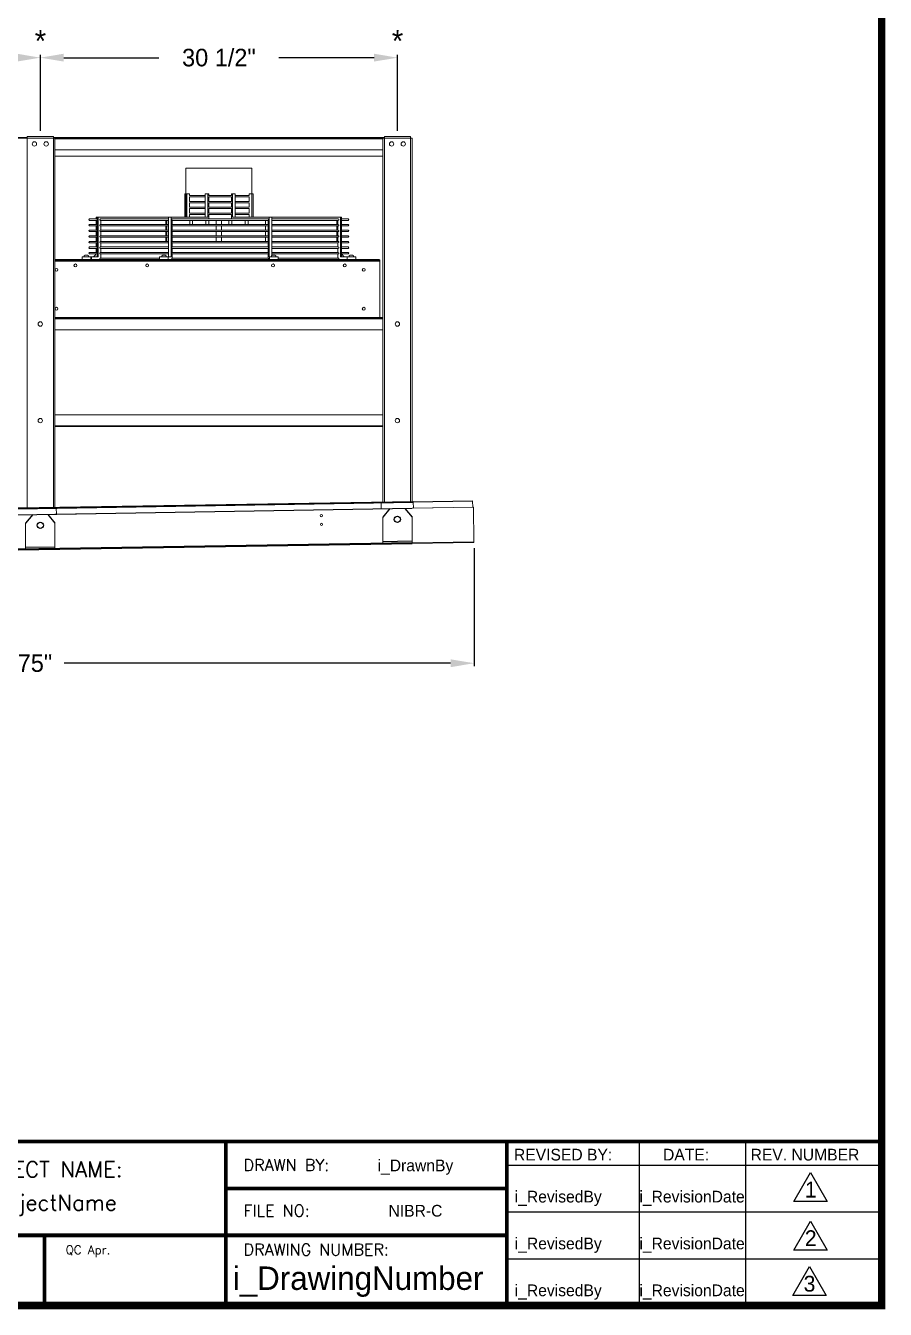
# Model space of a CAD drawing. Extents: x 6 to 271, y -23 to 146.
# Drawn here: x 193.9 to 267.3, y -18.6 to 91 of the extents above; entities that cross this region are included whole.
import ezdxf
from ezdxf.enums import TextEntityAlignment as Align

# ---------------------------------------------------------------- set-up
doc = ezdxf.new("R2010")
doc.units = 0
doc.header["$MEASUREMENT"] = 0
doc.layers.get('0').update_dxf_attribs({"linetype": 'CONTINUOUS'})
doc.layers.get('Defpoints').update_dxf_attribs({"linetype": 'CONTINUOUS'})
doc.styles.add('SIMPLEX', font='SIMPLEX')
doc.dimstyles.get("Standard").update_dxf_attribs({"dimtxt": 1.5, "dimasz": 2, "dimexe": 0.25, "dimexo": 0.5, "dimgap": 0.75, "dimtad": 0, "dimtih": 1, "dimtoh": 1, "dimdec": 4, "dimzin": 0, "dimdsep": 46, "dimlunit": 5, "dimtxsty": 'STANDARD', "dimcen": 0.125, "dimclrd": 1, "dimclre": 1, "dimclrt": 1, "dimadec": 0, "dimazin": 0, "dimtfac": 1, "dimtdec": 4, "dimtofl": 0, "dimtmove": 0, "dimatfit": 3, "dimfxl": 1, "dimfrac": 2, "dimtolj": 1, "dimtzin": 0, "dimarcsym": 0})

# ---------------------------------------------------------------- blocks, each defined once
blk = doc.blocks.new('*D20')
at = {"color": 7, "lineweight": -2}
for p, q in [((164.66, 82.06), (164.66, 88.55)), ((166.66, 88.3), (174.78, 88.3)), ((193.16, 88.3), (185.03, 88.3)), ((195.16, 82.06), (195.16, 88.55))]:
    blk.add_line(p, q, dxfattribs=at)
at = {"color": 7}
for points in [[(166.66, 88.64), (166.66, 87.97), (164.66, 88.3)], [(193.16, 88.64), (193.16, 87.97), (195.16, 88.3)]]:
    blk.add_solid(points, dxfattribs=at)
at = {"layer": 'Defpoints', "color": 0}
for p in [(195.16, 88.3), (164.66, 81.56), (195.16, 81.56)]:
    blk.add_point(p, dxfattribs=at)
at = {"color": 7, "insert": (179.91, 88.3), "char_height": 1.5, "attachment_point": 5}
blk.add_mtext('\\A1;30 1/2"', dxfattribs=at)
blk = doc.blocks.new('*D21')
at = {"color": 7, "lineweight": -2}
for p, q in [((195.16, 82.06), (195.16, 88.55)), ((197.16, 88.3), (205.28, 88.3)), ((223.66, 88.3), (215.53, 88.3)), ((225.66, 82.06), (225.66, 88.55))]:
    blk.add_line(p, q, dxfattribs=at)
at = {"color": 7}
for points in [[(197.16, 88.64), (197.16, 87.97), (195.16, 88.3)], [(223.66, 88.64), (223.66, 87.97), (225.66, 88.3)]]:
    blk.add_solid(points, dxfattribs=at)
at = {"layer": 'Defpoints', "color": 0}
for p in [(225.66, 88.3), (195.16, 81.56), (225.66, 81.56)]:
    blk.add_point(p, dxfattribs=at)
at = {"color": 7, "insert": (210.41, 88.3), "char_height": 1.5, "attachment_point": 5}
blk.add_mtext('\\A1;30 1/2"', dxfattribs=at)
blk = doc.blocks.new('*D22')
at = {"color": 7, "lineweight": -2}
for p, q in [((232.2, 46.42), (232.2, 36.35)), ((157.21, 45.19), (157.21, 36.35)), ((159.21, 36.6), (192.2, 36.6)), ((230.2, 36.6), (197.2, 36.6))]:
    blk.add_line(p, q, dxfattribs=at)
at = {"color": 7}
for points in [[(159.21, 36.93), (159.21, 36.26), (157.21, 36.6)], [(230.2, 36.93), (230.2, 36.26), (232.2, 36.6)]]:
    blk.add_solid(points, dxfattribs=at)
at = {"layer": 'Defpoints', "color": 0}
for p in [(232.2, 46.92), (157.21, 45.69), (157.21, 36.6)]:
    blk.add_point(p, dxfattribs=at)
at = {"color": 7, "insert": (194.7, 36.6), "char_height": 1.5, "attachment_point": 5}
blk.add_mtext('\\A1;75"', dxfattribs=at)

msp = doc.modelspace()

# ---------------------------------------------------------------- linework, layer by layer
at = {"color": 7, "linetype": 'Continuous', "lineweight": 15}
for p, q in [((165.76991, 81.47736), (194.04091, 81.47736)), ((193.90541, 81.42565), (194.03991, 81.42565)), ((194.03991, 81.42565), (194.03991, 49.84957)), ((194.04091, 81.42565), (194.03991, 81.42565)), ((194.04091, 81.56115), (194.04091, 81.42665)), ((194.04091, 81.56115), (196.26991, 81.56115)), ((194.04091, 81.42665), (196.26991, 81.42665)), ((194.04091, 81.42565), (194.04091, 81.42665)), ((194.04091, 81.42565), (196.26991, 81.42565)), ((194.04091, 49.84959), (194.04091, 81.42565)), ((196.26991, 81.56115), (196.26991, 81.42665)), ((196.26991, 81.47736), (224.54091, 81.47736)), ((196.26991, 81.42565), (196.26991, 81.42665)), ((196.27091, 81.42565), (196.26991, 81.42565)), ((196.26991, 49.88613), (196.26991, 81.42565)), ((196.40541, 81.42565), (196.27091, 81.42565)), ((196.27091, 81.42565), (196.27091, 49.88615)), ((196.40541, 81.42565), (196.40541, 49.88835)), ((196.40541, 81.37265), (224.40541, 81.37265)), ((224.40541, 81.42565), (224.40541, 50.34743)), ((224.40541, 81.42565), (224.53991, 81.42565)), ((224.53991, 81.42565), (224.53991, 50.34964)), ((224.54091, 81.42565), (224.53991, 81.42565)), ((224.54091, 81.56115), (224.54091, 81.42665)), ((224.54091, 81.56115), (226.76991, 81.56115)), ((224.54091, 81.42665), (226.76991, 81.42665)), ((224.54091, 81.42565), (224.54091, 81.42665)), ((224.54091, 81.42565), (226.76991, 81.42565)), ((224.54091, 50.34965), (224.54091, 81.42565)), ((226.76991, 81.56115), (226.76991, 81.42665)), ((226.76991, 81.42565), (226.76991, 81.42665)), ((226.77091, 81.42565), (226.76991, 81.42565)), ((226.76991, 50.3862), (226.76991, 81.42565)), ((226.90541, 81.42565), (226.77091, 81.42565)), ((226.77091, 81.42565), (226.77091, 50.38622)), ((226.90541, 81.42565), (226.90541, 50.38842)), ((196.40541, 80.4439), (224.40541, 80.4439)), ((196.40541, 79.88182), (202.21791, 79.88182)), ((202.59291, 79.88182), (218.21791, 79.88182)), ((218.59291, 79.88182), (224.40541, 79.88182)), ((211.4817, 78.87215), (207.59291, 78.87215)), ((213.21791, 78.87215), (211.4817, 78.87215)), ((207.48819, 76.68115), (207.48819, 74.68615)), ((207.58157, 76.68115), (207.48819, 76.68115)), ((207.67494, 76.68115), (207.58157, 76.68115)), ((207.58157, 76.68115), (207.58157, 74.68615)), ((207.67494, 76.68115), (207.67494, 74.68615)), ((207.90037, 76.68115), (207.67494, 76.68115)), ((207.90037, 76.53033), (207.90037, 76.68115)), ((209.23573, 76.53127), (207.90037, 76.53127)), ((207.90037, 76.03033), (207.90037, 76.41221)), ((207.90037, 76.41127), (209.23573, 76.41127)), ((209.23573, 76.03127), (207.90037, 76.03127)), ((207.90037, 75.53033), (207.90037, 75.9122)), ((207.90037, 75.91127), (209.23573, 75.91127)), ((209.46116, 76.68115), (209.23573, 76.68115)), ((209.23573, 76.68115), (209.23573, 74.68615)), ((209.46116, 76.68115), (209.46116, 74.68615)), ((209.55454, 76.68115), (209.46116, 76.68115)), ((209.55454, 76.53033), (209.55454, 76.68115)), ((211.4817, 76.53127), (209.55454, 76.53127)), ((209.55454, 76.03033), (209.55454, 76.41221)), ((209.55454, 76.41127), (211.4817, 76.41127)), ((211.4817, 76.03127), (209.55454, 76.03127)), ((209.55454, 75.53033), (209.55454, 75.9122)), ((209.55454, 75.91127), (211.4817, 75.91127)), ((211.4817, 76.53127), (211.4817, 76.68115)), ((211.4817, 76.68115), (211.57508, 76.68115)), ((211.4817, 76.03127), (211.4817, 76.41127)), ((211.4817, 75.53127), (211.4817, 75.91127)), ((211.57508, 76.68115), (211.57508, 74.68615)), ((211.8005, 76.68115), (211.57508, 76.68115)), ((211.8005, 76.68115), (211.8005, 74.68615)), ((213.00382, 76.53127), (211.8005, 76.53127)), ((211.8005, 76.41127), (213.00382, 76.41127)), ((213.00382, 76.03127), (211.8005, 76.03127)), ((211.8005, 75.91127), (213.00382, 75.91127)), ((213.00382, 76.53127), (213.00382, 76.68115)), ((213.00382, 76.68115), (213.22924, 76.68115)), ((213.00382, 76.03127), (213.00382, 76.41127)), ((213.00382, 75.53127), (213.00382, 75.91127)), ((213.22924, 76.68115), (213.22924, 74.68615)), ((213.32262, 76.68115), (213.22924, 76.68115)), ((213.32262, 76.68115), (213.32262, 74.68615)), ((200.01176, 74.53127), (199.36529, 74.53127)), ((199.91839, 74.68615), (199.91839, 74.53127)), ((200.01176, 74.68615), (199.91839, 74.68615)), ((200.10514, 74.68615), (200.01176, 74.68615)), ((200.01176, 74.68615), (200.01176, 71.30515)), ((200.10514, 74.68615), (200.10514, 71.30515)), ((206.10022, 74.68615), (200.10514, 74.68615)), ((206.10022, 74.53127), (200.3016, 74.53127)), ((206.32564, 74.68615), (206.10022, 74.68615)), ((206.10022, 74.68615), (206.10022, 71.30515)), ((206.32564, 74.68615), (206.32564, 71.30515)), ((209.46116, 74.68615), (206.32564, 74.68615)), ((214.63028, 74.53127), (206.40713, 74.53127)), ((209.23573, 75.53127), (207.90037, 75.53127)), ((207.90037, 75.03033), (207.90037, 75.4122)), ((207.90037, 75.41127), (209.23573, 75.41127)), ((209.23573, 75.03127), (207.90037, 75.03127)), ((207.90037, 74.68615), (207.90037, 74.91221)), ((207.90037, 74.91127), (209.23573, 74.91127)), ((211.4817, 75.53127), (209.55454, 75.53127)), ((209.55454, 75.03033), (209.55454, 75.4122)), ((209.55454, 75.41127), (211.4817, 75.41127)), ((211.4817, 75.03127), (209.55454, 75.03127)), ((209.55454, 74.53127), (209.55454, 74.91221)), ((209.55454, 74.91127), (211.4817, 74.91127)), ((211.4817, 75.03127), (211.4817, 75.41127)), ((211.4817, 74.53127), (211.4817, 74.91127)), ((211.57508, 74.68615), (214.71059, 74.68615)), ((213.00382, 75.53127), (211.8005, 75.53127)), ((211.8005, 75.41127), (213.00382, 75.41127)), ((213.00382, 75.03127), (211.8005, 75.03127)), ((211.8005, 74.91127), (213.00382, 74.91127)), ((213.00382, 75.03127), (213.00382, 75.41127)), ((213.00382, 74.68615), (213.00382, 74.91127)), ((214.71059, 74.68615), (214.71059, 71.30515)), ((214.93602, 74.68615), (214.71059, 74.68615)), ((214.93602, 74.68615), (214.93602, 71.41324)), ((214.93602, 74.68615), (220.79905, 74.68615)), ((220.60514, 74.53127), (214.93602, 74.53127)), ((220.79905, 74.68615), (220.79905, 71.30515)), ((220.89243, 74.68615), (220.79905, 74.68615)), ((220.89243, 74.68615), (220.89243, 71.30515)), ((221.44552, 74.53127), (220.89243, 74.53127)), ((199.36529, 74.41127), (200.01176, 74.41127)), ((200.01176, 74.0526), (199.36529, 74.0526)), ((199.36529, 73.9326), (200.01176, 73.9326)), ((200.01176, 73.57394), (199.36529, 73.57394)), ((199.36529, 73.45394), (200.01176, 73.45394)), ((199.91839, 74.41127), (199.91839, 74.0526)), ((199.91839, 73.9326), (199.91839, 73.57394)), ((199.91839, 73.45394), (199.91839, 73.09527)), ((200.30154, 74.41127), (206.10022, 74.41127)), ((200.30154, 73.9326), (206.10022, 73.9326)), ((200.30154, 73.45394), (206.10022, 73.45394)), ((206.10022, 74.0526), (200.3016, 74.0526)), ((206.10022, 73.57394), (200.30161, 73.57394)), ((200.33056, 74.0526), (200.33056, 74.41127)), ((200.33056, 73.57394), (200.33056, 73.9326)), ((200.33056, 73.09527), (200.33056, 73.45394)), ((205.87479, 74.41127), (205.87479, 74.0526)), ((205.87479, 73.9326), (205.87479, 73.57394)), ((205.87479, 73.45394), (205.87479, 73.09527)), ((205.96817, 74.0526), (205.96817, 74.41127)), ((205.96817, 73.57394), (205.96817, 73.9326)), ((205.96817, 73.09527), (205.96817, 73.45394)), ((206.40699, 74.41127), (214.63028, 74.41127)), ((206.40699, 73.9326), (214.63028, 73.9326)), ((206.40699, 73.45394), (214.63028, 73.45394)), ((214.63028, 74.0526), (206.40713, 74.0526)), ((214.63028, 73.57394), (206.40713, 73.57394)), ((206.41902, 74.0526), (206.41902, 74.41127)), ((206.41902, 73.57394), (206.41902, 73.9326)), ((206.41902, 73.09527), (206.41902, 73.45394)), ((214.39179, 74.0526), (214.39179, 74.41127)), ((214.39179, 73.57394), (214.39179, 73.9326)), ((214.39179, 73.09527), (214.39179, 73.45394)), ((214.61722, 74.0526), (214.61722, 74.41127)), ((214.61722, 73.57394), (214.61722, 73.9326)), ((214.61722, 73.09527), (214.61722, 73.45394)), ((214.93602, 74.41127), (220.60514, 74.41127)), ((220.60514, 74.0526), (214.93602, 74.0526)), ((214.93602, 73.9326), (220.60514, 73.9326)), ((220.60514, 73.57394), (214.93602, 73.57394)), ((214.93602, 73.45394), (220.60514, 73.45394)), ((220.48025, 74.0526), (220.48025, 74.41127)), ((220.48025, 73.57394), (220.48025, 73.9326)), ((220.48025, 73.09527), (220.48025, 73.45394)), ((220.57362, 74.0526), (220.57362, 74.41127)), ((220.57362, 73.57394), (220.57362, 73.9326)), ((220.57362, 73.09527), (220.57362, 73.45394)), ((220.89243, 74.41127), (221.44552, 74.41127)), ((221.44552, 74.0526), (220.89243, 74.0526)), ((220.89243, 73.9326), (221.44552, 73.9326)), ((221.44552, 73.57394), (220.89243, 73.57394)), ((220.89243, 73.45394), (221.44552, 73.45394)), ((200.01176, 73.09527), (199.36529, 73.09527)), ((199.36529, 72.97527), (200.01176, 72.97527)), ((200.01176, 72.6166), (199.36529, 72.6166)), ((199.36529, 72.49661), (200.01176, 72.49661)), ((199.91839, 72.97527), (199.91839, 72.6166)), ((199.91839, 72.49661), (199.91839, 72.13794)), ((200.30154, 72.97527), (206.10022, 72.97527)), ((200.30154, 72.49661), (206.10022, 72.49661)), ((206.10022, 73.09527), (200.30161, 73.09527)), ((206.10022, 72.6166), (200.30161, 72.6166)), ((200.33056, 72.6166), (200.33056, 72.97527)), ((200.33056, 72.13794), (200.33056, 72.49661)), ((205.87479, 72.97527), (205.87479, 72.6166)), ((205.96817, 72.6166), (205.96817, 72.97527)), ((206.40699, 72.97527), (214.63028, 72.97527)), ((206.40699, 72.49661), (214.63028, 72.49661)), ((214.63028, 73.09527), (206.40713, 73.09527)), ((214.63028, 72.6166), (206.40713, 72.6166)), ((206.41902, 72.6166), (206.41902, 72.97527)), ((206.41902, 72.13794), (206.41902, 72.49661)), ((214.39179, 72.6166), (214.39179, 72.97527)), ((214.61722, 72.6166), (214.61722, 72.97527)), ((214.61722, 72.13794), (214.61722, 72.49661)), ((220.60514, 73.09527), (214.93602, 73.09527)), ((214.93602, 72.97527), (220.60514, 72.97527)), ((220.60514, 72.6166), (214.93602, 72.6166)), ((214.93602, 72.49661), (220.60514, 72.49661)), ((220.48025, 72.6166), (220.48025, 72.97527)), ((220.57362, 72.6166), (220.57362, 72.97527)), ((220.57362, 72.13794), (220.57362, 72.49661)), ((221.44552, 73.09527), (220.89243, 73.09527)), ((220.89243, 72.97527), (221.44552, 72.97527)), ((221.44552, 72.6166), (220.89243, 72.6166)), ((220.89243, 72.49661), (221.44552, 72.49661)), ((198.71888, 71.30515), (198.74697, 71.30515)), ((198.74697, 71.30515), (199.45688, 71.30515)), ((199.30663, 71.30615), (198.86913, 71.30615)), ((198.99313, 71.43015), (198.99328, 71.43015)), ((198.99601, 71.43015), (198.99328, 71.43015)), ((198.99601, 71.43015), (199.00652, 71.43015)), ((199.0172, 71.43015), (199.00652, 71.43015)), ((199.0172, 71.43015), (199.09324, 71.43015)), ((199.10479, 71.43015), (199.09324, 71.43015)), ((199.11107, 71.43015), (199.10479, 71.43015)), ((199.11107, 71.43015), (199.13644, 71.43015)), ((199.15098, 71.43015), (199.13644, 71.43015)), ((199.15098, 71.43015), (199.18263, 71.43015)), ((200.01176, 72.13794), (199.36529, 72.13794)), ((199.36529, 72.01794), (200.01176, 72.01794)), ((200.01176, 71.65927), (199.36529, 71.65927)), ((199.36529, 71.53927), (200.01176, 71.53927)), ((199.52217, 71.30515), (199.45688, 71.30515)), ((199.52217, 71.30515), (199.52217, 71.06115)), ((200.10514, 71.30515), (199.52217, 71.30515)), ((199.91839, 72.01794), (199.91839, 71.65927)), ((200.30154, 72.01794), (206.10022, 72.01794)), ((200.30154, 71.53927), (206.10022, 71.53927)), ((206.10022, 72.13794), (200.3016, 72.13794)), ((206.10022, 71.65927), (200.3016, 71.65927)), ((200.33056, 71.65927), (200.33056, 72.01794)), ((200.33056, 71.18061), (200.33056, 71.53927)), ((205.34853, 71.30515), (205.37662, 71.30515)), ((205.37662, 71.30515), (206.08653, 71.30515)), ((205.93628, 71.30615), (205.49878, 71.30615)), ((205.62278, 71.43015), (205.65443, 71.43015)), ((205.66897, 71.43015), (205.65443, 71.43015)), ((205.66897, 71.43015), (205.69434, 71.43015)), ((205.70062, 71.43015), (205.69434, 71.43015)), ((205.71217, 71.43015), (205.70062, 71.43015)), ((205.71217, 71.43015), (205.78821, 71.43015)), ((205.79889, 71.43015), (205.78821, 71.43015)), ((205.79889, 71.43015), (205.8094, 71.43015)), ((205.81213, 71.43015), (205.8094, 71.43015)), ((205.81213, 71.43015), (205.81228, 71.43015)), ((206.32564, 71.30515), (206.08653, 71.30515)), ((206.40699, 72.01794), (214.63028, 72.01794)), ((206.40699, 71.53927), (214.63028, 71.53927)), ((214.63028, 72.13794), (206.40713, 72.13794)), ((214.63028, 71.65927), (206.40713, 71.65927)), ((206.41902, 71.65927), (206.41902, 72.01794)), ((206.41902, 71.18061), (206.41902, 71.53927)), ((214.61722, 71.65927), (214.61722, 72.01794)), ((214.61722, 71.18061), (214.61722, 71.53927)), ((214.71059, 71.30515), (214.72428, 71.30515)), ((214.72428, 71.30515), (214.75237, 71.30515)), ((214.75237, 71.30515), (215.46228, 71.30515)), ((214.89118, 71.30615), (214.87453, 71.30615)), ((215.31203, 71.30615), (214.89118, 71.30615)), ((220.60514, 72.13794), (214.93602, 72.13794)), ((214.93602, 72.01794), (220.60514, 72.01794)), ((220.60514, 71.65927), (214.93602, 71.65927)), ((214.93602, 71.53927), (220.60514, 71.53927)), ((214.99853, 71.43015), (214.99868, 71.43015)), ((215.00141, 71.43015), (214.99868, 71.43015)), ((215.00141, 71.43015), (215.01192, 71.43015)), ((215.0226, 71.43015), (215.01192, 71.43015)), ((215.0226, 71.43015), (215.09864, 71.43015)), ((215.11019, 71.43015), (215.09864, 71.43015)), ((215.11647, 71.43015), (215.11019, 71.43015)), ((215.11647, 71.43015), (215.14184, 71.43015)), ((215.15638, 71.43015), (215.14184, 71.43015)), ((215.15638, 71.43015), (215.18803, 71.43015)), ((220.57362, 71.65927), (220.57362, 72.01794)), ((220.57362, 71.18061), (220.57362, 71.53927)), ((220.79905, 71.30515), (221.35393, 71.30515)), ((221.44552, 72.13794), (220.89243, 72.13794)), ((220.89243, 72.01794), (221.44552, 72.01794)), ((221.44552, 71.65927), (220.89243, 71.65927)), ((220.89243, 71.53927), (221.44552, 71.53927)), ((221.35393, 71.30515), (221.38202, 71.30515)), ((221.38202, 71.30515), (222.09193, 71.30515)), ((221.63922, 71.30615), (221.50418, 71.30615)), ((221.62818, 71.43015), (221.65983, 71.43015)), ((221.94168, 71.30615), (221.63922, 71.30615)), ((221.67437, 71.43015), (221.65983, 71.43015)), ((221.67437, 71.43015), (221.69974, 71.43015)), ((221.70602, 71.43015), (221.69974, 71.43015)), ((221.71757, 71.43015), (221.70602, 71.43015)), ((221.71757, 71.43015), (221.79361, 71.43015)), ((221.80429, 71.43015), (221.79361, 71.43015)), ((221.80429, 71.43015), (221.8148, 71.43015)), ((221.81753, 71.43015), (221.8148, 71.43015)), ((221.81753, 71.43015), (221.81768, 71.43015)), ((196.40541, 71.06115), (198.35441, 71.06115)), ((196.40541, 71.01015), (198.35441, 71.01015)), ((196.40541, 70.93615), (224.15541, 70.93615)), ((198.35441, 71.06115), (198.35441, 71.01015)), ((198.35441, 71.01015), (198.35441, 70.93615)), ((198.35541, 71.01015), (198.35541, 70.93615)), ((198.40541, 71.01015), (198.35541, 71.01015)), ((198.40541, 71.01235), (198.40541, 70.93615)), ((198.45321, 71.01235), (198.40541, 71.01235)), ((198.45321, 71.01235), (198.45321, 70.93615)), ((222.35661, 71.06115), (198.45421, 71.06115)), ((198.45421, 71.06115), (198.45421, 71.01235)), ((222.35661, 71.01235), (198.45421, 71.01235)), ((198.45421, 71.01235), (198.45421, 70.93615)), ((205.34853, 71.18061), (200.30161, 71.18061)), ((214.63028, 71.18061), (206.40713, 71.18061)), ((220.60514, 71.18061), (215.46228, 71.18061)), ((222.35661, 71.06115), (222.35661, 71.01235)), ((222.35661, 71.01235), (222.35661, 70.93615)), ((222.35761, 71.01235), (222.40541, 71.01235)), ((222.35761, 70.93615), (222.35761, 71.01235)), ((222.40541, 70.93615), (222.40541, 71.01235)), ((222.45541, 71.01015), (222.40541, 71.01015)), ((222.45541, 71.01015), (222.45541, 70.93615)), ((222.45641, 71.01015), (222.45641, 71.06115)), ((224.10441, 71.06115), (222.45641, 71.06115)), ((222.45641, 70.93615), (222.45641, 71.01015)), ((224.10341, 71.01015), (222.45641, 71.01015)), ((224.10341, 71.01015), (224.02941, 70.93615)), ((224.03141, 70.93615), (224.10441, 71.00915)), ((224.10441, 71.01115), (224.10441, 71.06115)), ((224.10441, 71.00915), (224.10441, 70.93615)), ((224.15541, 71.01015), (224.10541, 71.01015)), ((224.15541, 70.93615), (224.15541, 71.01015)), ((224.15541, 70.93615), (224.15541, 66.11215)), ((196.40541, 66.11215), (224.15541, 66.11215)), ((196.40541, 66.11115), (224.15541, 66.11115)), ((196.40541, 66.06115), (224.40541, 66.06115)), ((196.40541, 65.99765), (224.40541, 65.99765)), ((224.15541, 66.11215), (224.15541, 66.11115)), ((224.15541, 66.11115), (224.15541, 66.06115)), ((224.15641, 66.11115), (224.15641, 66.06115)), ((224.15641, 66.11115), (224.40541, 66.11115)), ((196.40541, 65.06115), (224.40541, 65.06115)), ((196.40541, 57.81115), (224.40541, 57.81115)), ((196.40541, 56.87465), (224.40541, 56.87465)), ((196.40541, 56.81115), (224.40541, 56.81115)), ((227.0129, 50.39018), (232.07472, 50.47318)), ((227.01362, 50.34599), (232.07544, 50.42899)), ((232.07472, 50.47318), (232.07544, 50.42899)), ((232.07544, 50.42899), (232.08383, 49.91732)), ((196.40541, 49.33165), (224.40541, 49.79072)), ((196.517, 49.89018), (224.26327, 50.3451)), ((196.517, 49.89018), (196.51772, 49.846)), ((196.51772, 49.846), (224.26399, 50.30091)), ((196.52611, 49.33433), (196.51772, 49.846)), ((224.27238, 49.78925), (196.52611, 49.33433)), ((224.26399, 50.30091), (224.26327, 50.3451)), ((224.26399, 50.30091), (224.27238, 49.78925)), ((226.90541, 49.83171), (232.14633, 49.91764)), ((227.0129, 50.39018), (227.01362, 50.34599)), ((227.02201, 49.83433), (227.01362, 50.34599)), ((232.08383, 49.91732), (227.02201, 49.83433)), ((232.19468, 46.96904), (232.14633, 49.91764)), ((193.90541, 48.55492), (193.90541, 46.34126)), ((196.40541, 48.55492), (196.40541, 46.38225)), ((224.40541, 49.05499), (224.40541, 46.84133)), ((226.90541, 49.05499), (226.90541, 46.88232)), ((196.40541, 46.38225), (224.40541, 46.84133)), ((196.40541, 46.33124), (224.40541, 46.79032)), ((226.90541, 46.88232), (232.19468, 46.96904)), ((226.90541, 46.83131), (232.14452, 46.91721)), ((232.14452, 46.91721), (232.19552, 46.91805))]:
    msp.add_line(p, q, dxfattribs=at)
at = {"color": 7}
for p, q in [((227.0129, 50.39018), (163.27147, 49.3451)), ((163.27219, 49.30091), (227.01362, 50.34599)), ((163.40541, 48.79059), (226.90541, 49.83171)), ((225.01595, 49.80073), (224.40541, 49.05499)), ((226.29486, 49.80073), (226.90541, 49.05499)), ((194.51595, 49.30067), (193.90541, 48.55492)), ((195.79486, 49.30067), (196.40541, 48.55492)), ((226.90541, 46.88232), (163.40541, 45.84119)), ((163.40541, 45.79019), (226.90541, 46.83131)), ((196.40541, 46.50725), (193.90541, 46.46626)), ((193.90541, 46.34126), (193.90541, 46.29025)), ((226.90541, 47.00732), (224.40541, 46.96633)), ((224.40541, 46.84133), (224.40541, 46.79032)), ((155.00695, -4.24912), (235.00615, -4.24912)), ((211.00639, -4.24912), (211.00639, -12.24904)), ((235.00615, -4.24912), (235.00615, -18.24898)), ((235.00615, -4.24912), (267.00583, -4.24912)), ((235.00615, -4.24912), (235.00615, -6.2491)), ((246.29697, -4.24912), (246.29697, -10.24906)), ((255.38999, -4.24912), (255.38999, -10.24906)), ((235.00615, -6.2491), (267.00583, -6.2491)), ((211.00639, -8.24908), (235.00615, -8.24908)), ((211.00639, -12.24904), (211.00639, -8.24908)), ((246.29697, -8.24908), (246.29697, -14.24902)), ((255.38999, -8.24908), (255.38999, -14.24902)), ((235.00615, -10.24906), (267.00583, -10.24906)), ((235.00615, -12.24904), (155.00695, -12.24904)), ((195.50654, -12.24904), (195.50654, -18.24898)), ((211.00639, -12.24904), (211.00639, -18.24898)), ((246.29697, -12.24904), (246.29697, -18.24898)), ((255.38999, -12.24904), (255.38999, -18.24898)), ((235.00615, -14.24902), (267.00583, -14.24902)), ((235.00615, -18.24898), (267.00583, -18.24898))]:
    msp.add_line(p, q, dxfattribs=at)
for points, const_width in [([(11.00839, -18.24898), (267.00583, -18.24898), (267.00583, 141.74942), (11.00839, 141.74942), (11.00839, -18.24898)], 0.63999), ([(267.00583, -4.24912), (75.00775, -4.24912), (75.00775, -18.24898)], 0.32), ([(211.00639, -4.24912), (211.00639, -18.24898)], 0.32), ([(235.00615, -18.24898), (235.00615, -4.24912), (267.00583, -4.24912)], 0.32), ([(235.00615, -8.24908), (211.00639, -8.24908), (211.00639, -18.24898)], 0.32), ([(235.00615, -12.24904), (155.00695, -12.24904)], 0.32), ([(195.50654, -12.24904), (195.50654, -18.24898)], 0.32)]:
    msp.add_lwpolyline(points, dxfattribs=dict(at, const_width=const_width))
at = {"color": 7, "linetype": 'Continuous', "lineweight": 15, "flags": 128}
for points in [[(202.21791, 79.88182), (202.2255, 79.88788), (202.24767, 79.89344), (202.28262, 79.89807), (202.32752, 79.90137), (202.37872, 79.9031), (202.43209, 79.9031), (202.4833, 79.90137), (202.52819, 79.89807), (202.56314, 79.89344), (202.58531, 79.88788), (202.59291, 79.88182)], [(202.59291, 79.88182), (202.58524, 79.88787), (202.56304, 79.89343), (202.52809, 79.89804), (202.48322, 79.90135), (202.43206, 79.90307), (202.37875, 79.90307), (202.32759, 79.90135), (202.28272, 79.89804), (202.24777, 79.89343), (202.22557, 79.88787), (202.21791, 79.88182)], [(218.21791, 79.88182), (218.2255, 79.88788), (218.24767, 79.89344), (218.28262, 79.89807), (218.32752, 79.90137), (218.37872, 79.9031), (218.43209, 79.9031), (218.4833, 79.90137), (218.52819, 79.89807), (218.56314, 79.89344), (218.58531, 79.88788), (218.59291, 79.88182)], [(218.59291, 79.88182), (218.58524, 79.88787), (218.56304, 79.89343), (218.52809, 79.89804), (218.48322, 79.90135), (218.43206, 79.90307), (218.37875, 79.90307), (218.32759, 79.90135), (218.28272, 79.89804), (218.24777, 79.89343), (218.22557, 79.88787), (218.21791, 79.88182)], [(214.63028, 74.53127), (214.63033, 74.53127), (214.63961, 74.52609), (214.64729, 74.51156), (214.65207, 74.49016), (214.65313, 74.46554), (214.6503, 74.44189), (214.64405, 74.42326), (214.63545, 74.41281), (214.63028, 74.41127)], [(214.63028, 74.0526), (214.63453, 74.05156), (214.64289, 74.04273), (214.64931, 74.02615), (214.65279, 74.00439), (214.65279, 73.98081), (214.64931, 73.95905), (214.64289, 73.94248), (214.63453, 73.93364), (214.63028, 73.9326)], [(214.63028, 73.57394), (214.63453, 73.5729), (214.64289, 73.56406), (214.64931, 73.54748), (214.65279, 73.52573), (214.65279, 73.50215), (214.64931, 73.48039), (214.64289, 73.46381), (214.63453, 73.45497), (214.63028, 73.45394)], [(214.63028, 73.09527), (214.63453, 73.09423), (214.64289, 73.0854), (214.64931, 73.06882), (214.65279, 73.04706), (214.65279, 73.02348), (214.64931, 73.00172), (214.64289, 72.98514), (214.63453, 72.97631), (214.63028, 72.97527)], [(214.63028, 72.6166), (214.63453, 72.61557), (214.64289, 72.60673), (214.64931, 72.59015), (214.65279, 72.56839), (214.65279, 72.54481), (214.64931, 72.52306), (214.64289, 72.50648), (214.63453, 72.49764), (214.63028, 72.49661)], [(200.01176, 71.80407), (199.97321, 71.68782), (199.96124, 71.65927)], [(214.63028, 72.13794), (214.63453, 72.1369), (214.64289, 72.12806), (214.64931, 72.11149), (214.65279, 72.08973), (214.65279, 72.06615), (214.64931, 72.04439), (214.64289, 72.02781), (214.63453, 72.01898), (214.63028, 72.01794)], [(214.63028, 71.65927), (214.63453, 71.65823), (214.64289, 71.6494), (214.64931, 71.63282), (214.65279, 71.61106), (214.65279, 71.58748), (214.64931, 71.56572), (214.64289, 71.54915), (214.63453, 71.54031), (214.63028, 71.53927)], [(214.63028, 71.18061), (214.63479, 71.17944), (214.64322, 71.17016), (214.6496, 71.15301), (214.65291, 71.13071), (214.65262, 71.1068), (214.65122, 71.09603)], [(196.52611, 49.33433), (196.52611, 49.33426), (196.52611, 49.33418), (196.52612, 49.3341), (196.52612, 49.33401), (196.52612, 49.33392), (196.52612, 49.33382), (196.52612, 49.33372), (196.52612, 49.33363)], [(232.19552, 46.91805), (232.1955, 46.91903), (232.19545, 46.92193), (232.19538, 46.92664), (232.19527, 46.93298), (232.19515, 46.94071), (232.195, 46.94952), (232.19484, 46.95909), (232.19468, 46.96904)]]:
    msp.add_lwpolyline(points, dxfattribs=at)
at = {"color": 7}
for points in [[(260.94222, -6.88455), (262.36798, -9.35405), (259.51645, -9.35405)], [(260.94222, -11.03486), (262.36798, -13.50435), (259.51645, -13.50435)], [(260.83737, -14.91605), (262.26313, -17.38555), (259.4116, -17.38555)]]:
    msp.add_lwpolyline(points, close=True, dxfattribs=at)
at = {"color": 7, "linetype": 'Continuous', "lineweight": 15}
for centre, radius in [((194.65541, 80.93615), 0.1875), ((195.65541, 80.93615), 0.1875), ((225.15541, 80.93615), 0.1875), ((226.15541, 80.93615), 0.1875), ((196.53041, 70.18615), 0.125), ((198.15541, 70.56115), 0.125), ((204.28041, 70.56115), 0.125), ((215.03041, 70.56115), 0.125), ((221.15541, 70.56115), 0.125), ((222.78041, 70.18615), 0.125), ((196.53041, 66.86215), 0.125), ((222.78041, 66.86215), 0.125), ((195.15541, 65.56115), 0.1875), ((225.65541, 65.56115), 0.1875), ((195.15541, 57.31115), 0.1875), ((225.65541, 57.31115), 0.1875), ((219.15628, 49.20459), 0.09375), ((219.16857, 48.4547), 0.09375)]:
    msp.add_circle(centre, radius, dxfattribs=at)
at = {"color": 7}
for centre in [(195.15541, 48.37924), (225.65541, 48.87931)]:
    msp.add_circle(centre, 0.26853, dxfattribs=at)
at = {"color": 7, "linetype": 'Continuous', "lineweight": 15}
for centre, radius, start, end in [((207.59291, 76.47127), 0.06, 100.8922831, 259.1077169), ((207.59291, 75.97127), 0.06, 100.8922831, 259.1077169), ((199.36529, 74.47127), 0.06, 90, 270), ((207.59291, 75.47127), 0.06, 100.8922831, 259.1077169), ((207.59291, 74.97127), 0.06, 100.8922831, 259.1077169), ((220.60197, 74.47127), 0.06008, 273.0272303, 86.9727697), ((221.44552, 74.47127), 0.06, 270, 90), ((199.36529, 73.9926), 0.06, 90, 270), ((199.36529, 73.51394), 0.06, 90, 270), ((220.60185, 73.9926), 0.06009, 273.1453971, 86.8546029), ((220.60185, 73.51394), 0.06009, 273.143836, 86.856164), ((221.44552, 73.9926), 0.06, 270, 90), ((221.44552, 73.51394), 0.06, 270, 90), ((199.36529, 73.03527), 0.06, 90, 270), ((199.36529, 72.5566), 0.06, 90, 270), ((220.60185, 73.03527), 0.06009, 273.1453971, 86.8546029), ((220.60185, 72.5566), 0.06009, 273.143836, 86.856164), ((221.44552, 73.03527), 0.06, 270, 90), ((221.44552, 72.5566), 0.06, 270, 90), ((198.99313, 71.30615), 0.124, 90, 180), ((199.18263, 71.30615), 0.124, 0, 90), ((199.36529, 72.07794), 0.06, 90, 270), ((199.36529, 71.59927), 0.06, 90, 270), ((199.04511, 72.06015), 1, 310.9746302, 328.6087893), ((205.62278, 71.30615), 0.124, 90, 180), ((205.81228, 71.30615), 0.124, 0, 90), ((214.99853, 71.30615), 0.124, 90, 180), ((215.18803, 71.30615), 0.124, 0, 90), ((220.60185, 72.07794), 0.06009, 273.1453971, 86.8546029), ((220.60185, 71.59927), 0.06009, 273.1453971, 86.8546029), ((221.76571, 72.06015), 1, 211.3912107, 229.0253698), ((221.44552, 72.07794), 0.06, 270, 90), ((221.44552, 71.59927), 0.06, 270, 90), ((221.62818, 71.30615), 0.124, 90, 180), ((221.81768, 71.30615), 0.124, 0, 90), ((198.35441, 71.01015), 0.051, 0, 90), ((198.35441, 71.01015), 0.001, 0, 90), ((198.45421, 71.01235), 0.0488, 90, 180), ((198.45421, 71.01235), 0.001, 90, 180), ((220.60166, 71.12112), 0.05959, 335.1033449, 86.6444624), ((222.35661, 71.01235), 0.0488, 360, 90), ((222.35661, 71.01235), 0.001, 0, 90), ((222.45641, 71.01015), 0.051, 90, 180), ((222.45641, 71.01015), 0.001, 90, 180), ((224.10441, 71.01015), 0.051, 0, 90), ((224.10441, 71.01015), 0.001, 0, 90), ((224.15641, 66.11215), 0.001, 180, 270), ((196.65622, 49.33614), 0.12602, 180.7901507, 181.1116093), ((224.39839, 49.79099), 0.12602, 180.7901507, 181.1116093), ((224.11591, 49.78684), 0.16469, 0.6377475, 0.8837107), ((227.14812, 49.83607), 0.12612, 180.7902753, 181.1114847), ((227.15622, 49.8362), 0.12602, 180.7901507, 181.1116093), ((232.17968, 49.91856), 0.09586, 180.7395844, 181.1621756)]:
    msp.add_arc(centre, radius, start, end, dxfattribs=at)
for points in [[(194.04091, 81.43615), (165.76991, 81.43615)], [(224.54091, 81.43615), (196.26991, 81.43615)], [(196.40541, 79.88141), (202.21791, 79.88141)], [(202.59291, 79.88141), (218.21791, 79.88141)], [(218.59291, 79.88141), (224.40541, 79.88141)], [(207.59291, 78.87215), (207.59291, 76.68115)], [(213.21791, 76.68115), (213.21791, 78.87215)], [(207.91527, 74.41127), (207.91527, 74.0526)], [(208.16527, 74.0526), (208.16527, 74.41127)], [(209.30074, 74.41127), (209.30074, 74.0526)], [(209.55074, 74.0526), (209.55074, 74.41127)], [(210.17891, 74.41127), (210.17891, 74.0526)], [(210.17891, 73.9326), (210.17891, 73.57394)], [(210.17891, 73.45394), (210.17891, 73.09527)], [(210.63191, 74.0526), (210.63191, 74.41127)], [(210.63191, 73.57394), (210.63191, 73.9326)], [(210.63191, 73.09527), (210.63191, 73.45394)], [(211.26008, 74.41127), (211.26008, 74.0526)], [(211.51008, 74.0526), (211.51008, 74.41127)], [(212.64554, 74.41127), (212.64554, 74.0526)], [(212.89554, 74.0526), (212.89554, 74.41127)], [(210.17891, 72.97527), (210.17891, 72.6166)], [(210.63191, 72.6166), (210.63191, 72.97527)], [(198.71888, 71.30515), (198.71888, 71.06115)], [(198.86913, 71.30615), (198.86913, 71.30515)], [(198.99328, 71.43015), (198.98931, 71.43008)], [(198.98931, 71.43008), (198.99601, 71.43015)], [(199.00652, 71.43015), (199.01323, 71.43008)], [(199.01323, 71.43008), (199.0172, 71.43015)], [(199.09324, 71.43015), (199.09489, 71.43008)], [(199.09489, 71.43008), (199.11107, 71.43015)], [(199.13644, 71.43015), (199.15263, 71.43008)], [(199.15263, 71.43008), (199.15098, 71.43015)], [(199.30663, 71.30515), (199.30663, 71.30615)], [(199.45688, 71.06115), (199.45688, 71.30515)], [(205.34853, 71.30515), (205.34853, 71.06115)], [(205.49878, 71.30615), (205.49878, 71.30515)], [(205.65443, 71.43015), (205.65279, 71.43008)], [(205.65279, 71.43008), (205.66897, 71.43015)], [(205.69434, 71.43015), (205.71053, 71.43008)], [(205.71053, 71.43008), (205.71217, 71.43015)], [(205.78821, 71.43015), (205.79219, 71.43008)], [(205.79219, 71.43008), (205.79889, 71.43015)], [(205.8094, 71.43015), (205.81611, 71.43008)], [(205.81611, 71.43008), (205.81213, 71.43015)], [(205.93628, 71.30515), (205.93628, 71.30615)], [(206.08653, 71.06115), (206.08653, 71.30515)], [(214.72428, 71.30515), (214.72428, 71.06115)], [(214.87453, 71.30615), (214.87453, 71.30515)], [(214.99868, 71.43015), (214.99471, 71.43008)], [(214.99471, 71.43008), (215.00141, 71.43015)], [(215.01192, 71.43015), (215.01862, 71.43008)], [(215.01862, 71.43008), (215.0226, 71.43015)], [(215.09864, 71.43015), (215.10028, 71.43008)], [(215.10028, 71.43008), (215.11647, 71.43015)], [(215.14184, 71.43015), (215.15803, 71.43008)], [(215.15803, 71.43008), (215.15638, 71.43015)], [(215.31203, 71.30515), (215.31203, 71.30615)], [(215.46228, 71.06115), (215.46228, 71.30515)], [(221.35393, 71.30515), (221.35393, 71.06115)], [(221.50418, 71.30615), (221.50418, 71.30515)], [(221.65983, 71.43015), (221.65818, 71.43008)], [(221.65818, 71.43008), (221.67437, 71.43015)], [(221.69974, 71.43015), (221.71593, 71.43008)], [(221.71593, 71.43008), (221.71757, 71.43015)], [(221.79361, 71.43015), (221.79758, 71.43008)], [(221.79758, 71.43008), (221.80429, 71.43015)], [(221.8148, 71.43015), (221.8215, 71.43008)], [(221.8215, 71.43008), (221.81753, 71.43015)], [(221.94168, 71.30515), (221.94168, 71.30615)], [(222.09193, 71.06115), (222.09193, 71.30515)]]:
    msp.add_open_spline(points, degree=1, dxfattribs=at)
for points, knots in [([(202.21791, 79.88182), (202.21791, 79.88182), (202.21791, 79.88182), (202.21791, 79.88182), (202.21791, 79.88182), (202.21791, 79.88182), (202.21791, 79.88182)], [0, 0, 0, 0, 1, 1, 1, 1.000000587, 1.000000587, 1.000000587, 1.000000587]), ([(200.30758, 74.53005), (200.30439, 74.53059), (200.29503, 74.53217), (200.27945, 74.52735), (200.2635, 74.51654), (200.25181, 74.50029), (200.24573, 74.48086), (200.24594, 74.46032), (200.25241, 74.44106), (200.26444, 74.42506), (200.2806, 74.41478), (200.29478, 74.41037), (200.30262, 74.41173), (200.30432, 74.41202)], [0, 0, 0, 0, 0.052783323, 0.154934263, 0.257082874, 0.359213413, 0.461325476, 0.563409543, 0.665488286, 0.76757847, 0.869684561, 0.971816841, 1, 1, 1, 1]), ([(206.40956, 74.53052), (206.40924, 74.53073), (206.40644, 74.53265), (206.4008, 74.52984), (206.39371, 74.52171), (206.38807, 74.50723), (206.38458, 74.48887), (206.38361, 74.46848), (206.38528, 74.44844), (206.3894, 74.43089), (206.3955, 74.41821), (206.40177, 74.4115), (206.40575, 74.41196), (206.40715, 74.41212)], [0, 0, 0, 0, 0.012922081, 0.116404368, 0.219886063, 0.323357153, 0.426801587, 0.530227496, 0.633636239, 0.737049688, 0.840478708, 0.943932423, 1, 1, 1, 1]), ([(200.30763, 73.57279), (200.30363, 73.5733), (200.29343, 73.57462), (200.27726, 73.56899), (200.26175, 73.55741), (200.25071, 73.54065), (200.2454, 73.52095), (200.24642, 73.50044), (200.25365, 73.4815), (200.26629, 73.46604), (200.28283, 73.45662), (200.29639, 73.4528), (200.30342, 73.45426), (200.30433, 73.45444)], [0, 0, 0, 0, 0.0658141901, 0.167952609, 0.2700903952, 0.3722042741, 0.4742988968, 0.5763690627, 0.6784374755, 0.7805171214, 0.8826154446, 0.9847345884, 1, 1, 1, 1]), ([(200.30758, 74.05139), (200.30439, 74.05193), (200.29503, 74.0535), (200.27945, 74.04868), (200.2635, 74.03788), (200.25181, 74.02163), (200.24573, 74.0022), (200.24594, 73.98166), (200.25241, 73.96239), (200.26444, 73.9464), (200.2806, 73.93612), (200.29478, 73.9317), (200.30262, 73.93306), (200.30432, 73.93336)], [0, 0, 0, 0, 0.0527838651, 0.154936015, 0.2570844675, 0.3592148472, 0.4613211192, 0.5634109739, 0.6654895576, 0.7675749819, 0.8696840098, 0.9718161312, 1, 1, 1, 1]), ([(206.40959, 73.57272), (206.40807, 73.57327), (206.40399, 73.57474), (206.39739, 73.56952), (206.39087, 73.55831), (206.38616, 73.5418), (206.38381, 73.52223), (206.38406, 73.5017), (206.3869, 73.4826), (206.39201, 73.46684), (206.39879, 73.45711), (206.40419, 73.45294), (206.40693, 73.4541), (206.40713, 73.45418)], [0, 0, 0, 0, 0.061161763, 0.164611506, 0.268053034, 0.371476026, 0.474875472, 0.578253036, 0.68162403, 0.78500607, 0.888408127, 0.991834527, 1, 1, 1, 1]), ([(206.40956, 74.05185), (206.40924, 74.05207), (206.40644, 74.05399), (206.4008, 74.05118), (206.39371, 74.04304), (206.38807, 74.02856), (206.38458, 74.01021), (206.38361, 73.98982), (206.38528, 73.96978), (206.3894, 73.95222), (206.3955, 73.93954), (206.40177, 73.93284), (206.40575, 73.93329), (206.40715, 73.93345)], [0, 0, 0, 0, 0.0129221, 0.116404537, 0.219888921, 0.323355956, 0.426805935, 0.530226016, 0.633640795, 0.737049263, 0.840478433, 0.943932298, 1, 1, 1, 1]), ([(200.30763, 73.09412), (200.30363, 73.09464), (200.29343, 73.09596), (200.27726, 73.09033), (200.26175, 73.07874), (200.25071, 73.06198), (200.2454, 73.04229), (200.24642, 73.02177), (200.25365, 73.00283), (200.26629, 72.98738), (200.28283, 72.97795), (200.29639, 72.97414), (200.30342, 72.97559), (200.30433, 72.97578)], [0, 0, 0, 0, 0.065814295, 0.167954492, 0.270092441, 0.372206484, 0.474295562, 0.576371828, 0.678440405, 0.780515777, 0.882614264, 0.984734564, 1, 1, 1, 1]), ([(200.30763, 72.61546), (200.30363, 72.61597), (200.29343, 72.61729), (200.27726, 72.61166), (200.26175, 72.60008), (200.25071, 72.58331), (200.2454, 72.56362), (200.24642, 72.54311), (200.25365, 72.52417), (200.26629, 72.50871), (200.28283, 72.49928), (200.29639, 72.49547), (200.30342, 72.49692), (200.30433, 72.49711)], [0, 0, 0, 0, 0.0658141901, 0.167952609, 0.2700903952, 0.3722042741, 0.4742988968, 0.5763690627, 0.6784374755, 0.7805171214, 0.8826154446, 0.9847345884, 1, 1, 1, 1]), ([(206.40959, 73.09406), (206.40807, 73.09461), (206.40399, 73.09608), (206.39739, 73.09085), (206.39087, 73.07964), (206.38616, 73.06313), (206.38381, 73.04356), (206.38406, 73.02303), (206.3869, 73.00393), (206.39201, 72.98818), (206.39879, 72.97844), (206.40419, 72.97428), (206.40693, 72.97543), (206.40713, 72.97552)], [0, 0, 0, 0, 0.061162241, 0.164613455, 0.268054943, 0.371477894, 0.474871554, 0.578255097, 0.68162605, 0.785008049, 0.888407041, 0.99183453, 1, 1, 1, 1]), ([(206.40959, 72.61539), (206.40807, 72.61594), (206.40399, 72.61741), (206.39739, 72.61219), (206.39087, 72.60098), (206.38616, 72.58447), (206.38381, 72.5649), (206.38406, 72.54436), (206.3869, 72.52527), (206.39201, 72.50951), (206.39879, 72.49978), (206.40419, 72.49561), (206.40693, 72.49677), (206.40713, 72.49685)], [0, 0, 0, 0, 0.061161763, 0.164611506, 0.268053034, 0.371476026, 0.474875472, 0.578253036, 0.68162403, 0.78500607, 0.888408127, 0.991834527, 1, 1, 1, 1]), ([(200.30758, 72.13673), (200.30439, 72.13726), (200.29503, 72.13884), (200.27945, 72.13402), (200.2635, 72.12322), (200.25181, 72.10696), (200.24573, 72.08754), (200.24594, 72.06699), (200.25241, 72.04773), (200.26444, 72.03173), (200.2806, 72.02145), (200.29478, 72.01704), (200.30262, 72.0184), (200.30432, 72.0187)], [0, 0, 0, 0, 0.052783399, 0.154935855, 0.257081407, 0.359216777, 0.461323355, 0.563413515, 0.665492405, 0.767578135, 0.869684373, 0.9718168, 1, 1, 1, 1]), ([(200.30758, 71.65806), (200.30439, 71.6586), (200.29503, 71.66017), (200.27945, 71.65536), (200.2635, 71.64455), (200.25181, 71.6283), (200.24573, 71.60887), (200.24594, 71.58833), (200.25241, 71.56907), (200.26444, 71.55307), (200.2806, 71.54279), (200.29478, 71.53837), (200.30262, 71.53973), (200.30432, 71.54003)], [0, 0, 0, 0, 0.052783335, 0.154934297, 0.257082931, 0.359213491, 0.461322761, 0.563409824, 0.665488588, 0.767576495, 0.869684155, 0.971816458, 1, 1, 1, 1]), ([(206.40956, 72.13719), (206.40924, 72.1374), (206.40644, 72.13932), (206.4008, 72.13651), (206.39371, 72.12838), (206.38807, 72.1139), (206.38458, 72.09554), (206.38361, 72.07515), (206.38528, 72.05512), (206.3894, 72.03756), (206.3955, 72.02488), (206.40177, 72.01817), (206.40575, 72.01863), (206.40715, 72.01879)], [0, 0, 0, 0, 0.0129221, 0.116404537, 0.219888921, 0.323355956, 0.426805935, 0.530226016, 0.633640795, 0.737049263, 0.840478433, 0.943932298, 1, 1, 1, 1]), ([(206.40956, 71.65853), (206.40924, 71.65874), (206.40644, 71.66066), (206.4008, 71.65785), (206.39371, 71.64971), (206.38807, 71.63523), (206.38458, 71.61688), (206.38361, 71.59649), (206.38528, 71.57645), (206.3894, 71.55889), (206.3955, 71.54621), (206.40177, 71.53951), (206.40575, 71.53996), (206.40715, 71.54012)], [0, 0, 0, 0, 0.012922078, 0.116404342, 0.219887284, 0.323356248, 0.426803356, 0.530229242, 0.633637962, 0.737048822, 0.840479718, 0.943932392, 1, 1, 1, 1]), ([(200.30764, 71.17947), (200.30355, 71.17998), (200.29326, 71.18127), (200.27704, 71.17555), (200.26158, 71.16389), (200.25059, 71.14707), (200.24542, 71.12739), (200.24617, 71.10963), (200.24967, 71.09968), (200.25096, 71.09603)], [0, 0, 0, 0, 0.105412707, 0.265760239, 0.426102164, 0.586408918, 0.746684016, 0.906924203, 1, 1, 1, 1]), ([(206.40956, 71.1794), (206.40849, 71.17992), (206.40488, 71.18167), (206.39861, 71.17745), (206.39186, 71.16731), (206.38679, 71.15149), (206.38405, 71.13235), (206.38376, 71.11288), (206.38533, 71.10127), (206.38604, 71.09603)], [0, 0, 0, 0, 0.0675116622, 0.2276848771, 0.3878494225, 0.5479989805, 0.708108066, 0.8681834123, 1, 1, 1, 1]), ([(224.10441, 71.06115), (224.10432, 71.06038), (224.10416, 71.05885), (224.10391, 71.04706), (224.10365, 71.0302), (224.10349, 71.01683), (224.10341, 71.01015)], [0, 0, 0, 0, 0.249999017, 0.500004392, 0.749999546, 1, 1, 1, 1]), ([(224.10441, 71.00915), (224.11109, 71.00924), (224.12445, 71.0094), (224.14131, 71.00965), (224.15311, 71.0099), (224.15464, 71.01007), (224.15541, 71.01015)], [0, 0, 0, 0, 0.25000049, 0.500001438, 0.750002385, 1, 1, 1, 1])]:
    msp.add_open_spline(points, degree=3, knots=knots, dxfattribs=at)
at = {"color": 7}
msp.add_point((235.00615, -18.24898), dxfattribs=at)

# ---------------------------------------------------------------- texts
for s, height, p in [('*', 1.87063, (195.16591, 88.79439)), ('*', 1.87063, (225.66591, 88.79439)), ('i_DrawnBy', 0.99999, (227.19398, -6.78205)), ('1', 1.35154, (260.95552, -9.02329)), ('i_RevisedBy', 0.99999, (239.38829, -9.44688)), ('i_RevisionDate', 0.99999, (250.82045, -9.44688)), ('NIBR-C', 0.99999, (227.19398, -10.65101)), ('2', 1.35154, (260.95552, -13.17359)), ('i_RevisedBy', 0.99999, (239.38829, -13.44684)), ('i_RevisionDate', 0.99999, (250.82045, -13.44684)), ('i_DrawingNumber', 1.99998, (222.29665, -16.91083)), ('i_RevisedBy', 0.99999, (239.38829, -17.4468)), ('i_RevisionDate', 0.99999, (250.82045, -17.4468)), ('3', 1.35154, (260.85067, -17.05479))]:
    msp.add_text(s, height=height, dxfattribs=at).set_placement(p, align=Align.CENTER)
for s, p in [('REVISED BY:', (235.6064, -5.86122)), ('DATE:', (248.34057, -5.86122)), ('REV. NUMBER', (255.81864, -5.86122))]:
    msp.add_text(s, height=0.99999, dxfattribs=at).set_placement(p)
at = {"color": 7, "style": 'SIMPLEX'}
for s, p in [('PROJECT NAME:', (195.20741, -7.28234)), ('i_ProjectName', (195.30839, -10.12478))]:
    msp.add_text(s, height=1.3279867, dxfattribs=at).set_placement(p, align=Align.CENTER)
for s, p in [('DRAWN BY:', (212.50637, -6.7491)), ('FILE NO:', (212.50637, -10.65238)), ('DRAWING NUMBER:', (212.50637, -13.96772))]:
    msp.add_text(s, height=0.99999, dxfattribs=at).set_placement(p)
at = {"color": 7, "lineweight": 30, "style": 'SIMPLEX'}
msp.add_text('QC Apr.', height=0.749993, dxfattribs=at).set_placement((197.3109, -13.86548))

# ---------------------------------------------------------------- dimensions: what is measured, and where the dimension line sits
at = {"color": 7}
for base, p1, p2, picture, middle in [((195.15541, 88.30276), (164.65541, 81.56115), (195.15541, 81.56115), '*D20', (179.90541, 88.30276)), ((225.65541, 88.30276), (195.15541, 81.56115), (225.65541, 81.56115), '*D21', (210.40541, 88.30276)), ((157.2056, 36.59668), (232.19552, 46.91805), (157.2056, 45.68854), '*D22', (194.70056, 36.59668))]:
    dim = msp.add_linear_dim(base=base, p1=p1, p2=p2, dimstyle='Standard', override={"dimpost": '"', "dimclrd": 7, "dimclre": 7, "dimclrt": 7}, dxfattribs=at)
    dim.commit()
    dim.dimension.update_dxf_attribs({"geometry": picture, "text_midpoint": middle})

doc.saveas('drawing.dxf')
